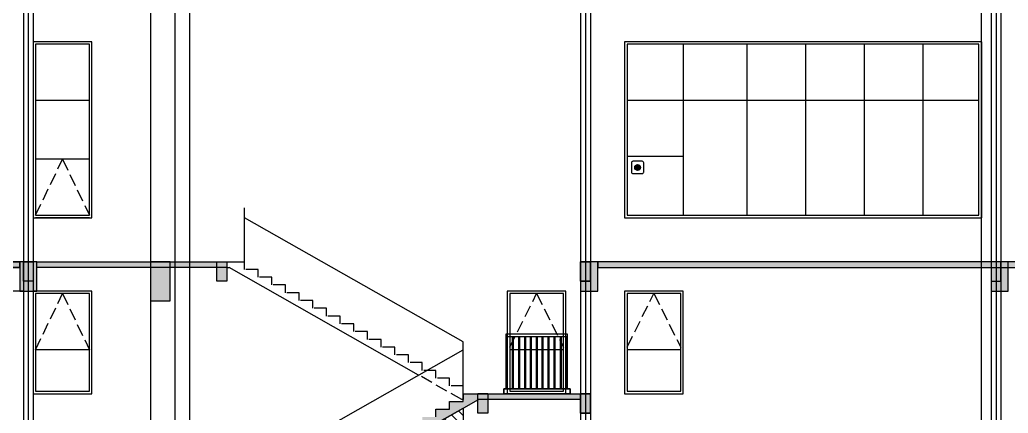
# Model space of a CAD drawing. Extents: x -737978 to 768813, y -372247 to 1140308.
# Drawn here: x -160901 to -140676, y -238629 to -230579 of the extents above; entities that cross this region are included whole.
import ezdxf

# ---------------------------------------------------------------- set-up
doc = ezdxf.new("R2010")
doc.units = 0
doc.header["$LTSCALE"] = 1000
doc.header["$MEASUREMENT"] = 0
doc.linetypes.add('DASH', pattern=[0.35, 0.25, -0.1])
doc.layers.get('0').update_dxf_attribs({"linetype": 'CONTINUOUS'})
for name, color, linetype in [('A-HATH', 8, 'CONTINUOUS'), ('A-WALL-GLAZ', 141, 'CONTINUOUS'), ('BORDER', 7, 'CONTINUOUS'), ('C-B', 7, 'CONTINUOUS'), ('J-COLU-梁柱', 30, 'CONTINUOUS'), ('J-ELEV-立面栏杆', 36, 'CONTINUOUS'), ('J-ELEV-立面门窗分格线', 155, 'CONTINUOUS'), ('PUB_HATCH', 8, 'CONTINUOUS'), ('S_E_STAIR', 4, 'CONTINUOUS')]:
    doc.layers.add(name, color=color, linetype=linetype)

# ---------------------------------------------------------------- blocks, each defined once
blk = doc.blocks.new('A$C035B0F65')
at = {"layer": 'PUB_HATCH'}
blk.add_hatch(color=256, dxfattribs=at).paths.add_polyline_path([(200, 400), (200, 0), (0, 0), (0, 400)])
at = {"layer": 'J-COLU-梁柱'}
blk.add_lwpolyline([(200, 400), (200, 0), (0, 0), (0, 400)], close=True, dxfattribs=at)
blk = doc.blocks.new('A$C74714C7F')
at = {"layer": 'PUB_HATCH'}
blk.add_hatch(color=256, dxfattribs=at).paths.add_polyline_path([(350, 800), (350, 200), (0, 200), (0, 800)])
at = {"layer": 'J-COLU-梁柱'}
blk.add_lwpolyline([(350, 800), (350, 200), (0, 200), (0, 800)], close=True, dxfattribs=at)
blk = doc.blocks.new('A$C46E66E59')
at = {"color": 8}
blk.add_lwpolyline([(0, 100), (1360, 100), (1360, 0), (0, 0)], close=True, dxfattribs=at)
at = {"layer": 'J-COLU-梁柱', "color": 8}
for p, q in [((1360, 100), (0, 100)), ((0, 100), (0, 0)), ((0, 0), (1360, 0)), ((1360, 0), (1360, 100))]:
    blk.add_line(p, q, dxfattribs=at)
at = {"layer": 'J-ELEV-立面栏杆', "color": 8}
for p, q in [((80, 1172), (80, 100)), ((190, 1172), (190, 100)), ((210, 1172), (210, 100)), ((320, 1172), (320, 100)), ((340, 1172), (340, 100)), ((440, 1172), (440, 100)), ((460, 1172), (460, 100)), ((560, 1172), (560, 100)), ((580, 1172), (580, 100)), ((680, 1172), (680, 100)), ((700, 1172), (700, 100)), ((800, 1172), (800, 100)), ((820, 1172), (820, 100)), ((920, 1172), (920, 100)), ((940, 1172), (940, 100)), ((1040, 1172), (1040, 100)), ((1060, 1172), (1060, 100)), ((1170, 1172), (1170, 100)), ((1190, 1172), (1190, 100)), ((1300, 1172), (1300, 100))]:
    blk.add_line(p, q, dxfattribs=at)
for points in [[(60, 100), (60, 1220), (1320, 1220), (1320, 100)], [(1320, 1172), (60, 1172)]]:
    blk.add_lwpolyline(points, dxfattribs=at)

msp = doc.modelspace()

# ---------------------------------------------------------------- hatches: boundary and pattern name
h = msp.add_hatch(color=8)
h.dxf.hatch_style = 1
edge = h.paths.add_edge_path()
edge.add_arc((-148259.3, -233599.6), 60, 0, 360)
at = {"layer": 'A-HATH'}
h = msp.add_hatch(dxfattribs=at)
h.set_pattern_fill('ANSI31', color=256, scale=100)
h.set_pattern_definition([(135, (-107977.87, -86083.05), (112.2532, 112.2532), [])])
h.paths.add_polyline_path([(-156306.4, -241048.2), (-151826.4, -238525.5), (-151826.4, -251728.8), (-156306.4, -251728.8)])
at = {"layer": 'C-B'}
h = msp.add_hatch(color=256, dxfattribs=at)
h.dxf.hatch_style = 1
h.paths.add_polyline_path([(-174976.4, -235128.8), (-174976.4, -235028.8), (-174426.4, -235028.8), (-174426.4, -235528.8), (-160901.4, -235528.8), (-160901.4, -235648.8), (-174626.4, -235648.8), (-174626.4, -235128.8)])
h = msp.add_hatch(color=256, dxfattribs=at)
h.dxf.hatch_style = 1
h.paths.add_polyline_path([(-160901.4, -235528.8), (-174626.4, -235528.8), (-174626.4, -235648.8), (-160901.4, -235648.8)])
h = msp.add_hatch(color=256, dxfattribs=at)
h.dxf.hatch_style = 1
h.paths.add_polyline_path([(-125426.4, -235528.8), (-149076.4, -235528.8), (-149076.4, -235648.8), (-125426.4, -235648.8)])
at = {"layer": 'PUB_HATCH'}
for points in [[(-160551.4, -235528.8), (-156666.4, -235528.8), (-156666.4, -235648.8), (-160551.4, -235648.8)], [(-158227.3, -235528.9), (-158227.3, -236328.9), (-157827.3, -236328.9), (-157827.3, -235528.9)], [(-149226.4, -238348.8), (-149226.4, -238228.8), (-151826.4, -238228.8), (-151826.4, -238348.8)], [(-156306.4, -240928.7), (-156306.4, -240769.9), (-156026.4, -240769.9), (-156026.4, -240611.1), (-155746.4, -240611.1), (-155746.4, -240452.2), (-155466.4, -240452.2), (-155466.4, -240293.4), (-155186.4, -240293.4), (-155186.4, -240134.6), (-154906.4, -240134.6), (-154906.4, -239975.8), (-154626.4, -239975.8), (-154626.4, -239817), (-154346.4, -239817), (-154346.4, -239658.1), (-154066.4, -239658.1), (-154066.4, -239499.3), (-153786.4, -239499.3), (-153786.4, -239340.5), (-153506.4, -239340.5), (-153506.4, -239181.7), (-153226.4, -239181.7), (-153226.4, -239022.9), (-152946.4, -239022.9), (-152946.4, -238864), (-152666.4, -238864), (-152666.4, -238705.2), (-152386.4, -238705.2), (-152386.4, -238546.4), (-152106.4, -238546.4), (-152106.4, -238387.6), (-151826.4, -238387.6), (-151826.4, -238348.8), (-151514.7, -238348.8), (-156274.7, -241048.7), (-156306.4, -241048.7)]]:
    msp.add_hatch(color=256, dxfattribs=at).paths.add_polyline_path(points)

# ---------------------------------------------------------------- linework, layer by layer
at = {"color": 8}
msp.add_lwpolyline([(-148384.3, -233504.6), (-148384.3, -233694.6, 0.4142136), (-148354.3, -233724.6), (-148164.3, -233724.6, 0.4142136), (-148134.3, -233694.6), (-148134.3, -233504.6, 0.4142136), (-148164.3, -233474.6), (-148354.3, -233474.6, 0.4142136)], format="xyb", close=True, dxfattribs=at)
msp.add_circle((-148259.3, -233599.6), 60, dxfattribs=at)
at = {"layer": 'A-WALL-GLAZ', "color": 8}
for points in [[(-159426.6, -231029.1), (-160626.6, -231029.1)], [(-141276.6, -231028.8), (-148526.6, -231028.8)], [(-148526.6, -231028.8), (-148526.6, -234628.8)], [(-141226.6, -231028.8), (-148526.6, -231028.8)], [(-147326.6, -231078.8), (-147326.6, -234578.8)], [(-146026.6, -231078.8), (-146026.6, -234578.8)], [(-144826.6, -231078.8), (-144826.6, -234578.8)], [(-143626.6, -231078.8), (-143626.6, -234578.8)], [(-142426.6, -231078.8), (-142426.6, -234578.8)], [(-141226.6, -231028.8), (-141226.6, -234628.8)], [(-159476.6, -232229.1), (-160576.6, -232229.1)], [(-141276.6, -232228.8), (-148476.6, -232228.8)], [(-147326.6, -233378.8), (-148476.6, -233378.8)], [(-159476.6, -233429.1), (-160576.6, -233429.1)], [(-159476.6, -234629.1), (-160576.6, -234629.1)], [(-159426.4, -236128.8), (-160626.4, -236128.8)], [(-149726.4, -236128.8), (-150926.4, -236128.8)], [(-147326.4, -236128.8), (-148526.4, -236128.8)], [(-159476.4, -237328.8), (-160576.4, -237328.8)], [(-149776.4, -237328.8), (-150876.4, -237328.8)], [(-147376.4, -237328.8), (-148476.4, -237328.8)]]:
    msp.add_lwpolyline(points, dxfattribs=at)
for points in [[(-159426.6, -231029.1), (-160626.6, -231029.1), (-160626.6, -234629.1), (-159426.6, -234629.1)], [(-159426.6, -231029.1), (-160626.6, -231029.1), (-160626.6, -234629.1), (-159426.6, -234629.1)], [(-159476.6, -231079.1), (-160576.6, -231079.1), (-160576.6, -234579.1), (-159476.6, -234579.1)], [(-141226.6, -231028.8), (-148526.6, -231028.8), (-148526.6, -234628.8), (-141226.6, -234628.8)], [(-141226.6, -231028.8), (-148526.6, -231028.8), (-148526.6, -234628.8), (-141226.6, -234628.8)], [(-141226.6, -231028.8), (-148526.6, -231028.8), (-148526.6, -234628.8), (-141226.6, -234628.8)], [(-141226.6, -231028.8), (-148526.6, -231028.8), (-148526.6, -234628.8), (-141226.6, -234628.8)], [(-141226.6, -231028.8), (-148526.6, -231028.8), (-148526.6, -234628.8), (-141226.6, -234628.8)], [(-141276.6, -231078.8), (-148476.6, -231078.8), (-148476.6, -234578.8), (-141276.6, -234578.8)], [(-159426.4, -236128.8), (-160626.4, -236128.8), (-160626.4, -238228.8), (-159426.4, -238228.8)], [(-159476.4, -236178.8), (-160576.4, -236178.8), (-160576.4, -238178.8), (-159476.4, -238178.8)], [(-149726.4, -236128.8), (-150926.4, -236128.8), (-150926.4, -238228.8), (-149726.4, -238228.8)], [(-149776.4, -236178.8), (-150876.4, -236178.8), (-150876.4, -238178.8), (-149776.4, -238178.8)], [(-147326.4, -236128.8), (-148526.4, -236128.8), (-148526.4, -238228.8), (-147326.4, -238228.8)], [(-147376.4, -236178.8), (-148476.4, -236178.8), (-148476.4, -238178.8), (-147376.4, -238178.8)]]:
    msp.add_lwpolyline(points, close=True, dxfattribs=at)
at = {"layer": 'BORDER', "color": 1}
for points in [[(-160726.4, -222290.4), (-160726.4, -257686.7)], [(-157726.4, -222290.4), (-157726.4, -257686.7)], [(-149326.4, -222290.4), (-149326.4, -257686.7)], [(-140926.4, -222290.4), (-140926.4, -257686.7)]]:
    msp.add_lwpolyline(points, dxfattribs=at)
at = {"layer": 'C-B', "color": 8}
for points in [[(-158226.4, -228328.8), (-158226.4, -256328.8)], [(-157426.4, -228328.8), (-157426.4, -256328.8)], [(-160826.4, -236128.8), (-188926.4, -236128.8)]]:
    msp.add_lwpolyline(points, dxfattribs=at)
at = {"layer": 'C-B'}
for points in [[(-149426.4, -228328.8), (-149426.4, -256628.8)], [(-149226.4, -228328.8), (-149226.4, -256628.8)], [(-141226.6, -240928.8), (-141226.6, -235528.8)]]:
    msp.add_lwpolyline(points, dxfattribs=at)
for points in [[(-160901.4, -235528.8), (-174626.4, -235528.8), (-174626.4, -235648.8), (-160901.4, -235648.8)], [(-156306.4, -241048.2), (-151826.4, -238525.5), (-151826.4, -251728.8), (-156306.4, -251728.8)]]:
    msp.add_lwpolyline(points, close=True, dxfattribs=at)
at = {"layer": 'J-COLU-梁柱'}
for p, q in [((-160626.4, -235529.2), (-160626.4, -235649.2)), ((-151826.4, -238387.6), (-151826.4, -238228.8)), ((-151826.4, -238228.8), (-151826.4, -238348.8)), ((-151826.4, -238228.8), (-149426.4, -238229.1)), ((-149426.4, -238229.1), (-149426.4, -238349.1)), ((-156274.7, -241048.7), (-151514.7, -238348.8)), ((-152106.4, -238546.4), (-152106.4, -238387.6)), ((-152106.4, -238387.6), (-151826.4, -238387.6)), ((-149426.4, -238349.1), (-151514.7, -238348.8)), ((-152386.4, -238705.2), (-152386.4, -238546.4)), ((-152386.4, -238546.4), (-152106.4, -238546.4))]:
    msp.add_line(p, q, dxfattribs=at)
for points in [[(-160826.4, -228328.8), (-160826.4, -256628.8)], [(-160626.4, -228328.8), (-160626.4, -256628.8)], [(-149426.4, -228328.8), (-149426.4, -256628.8)], [(-149226.4, -228328.8), (-149226.4, -256628.8)], [(-141226.6, -235528.8), (-141226.6, -228328.8)], [(-141026.4, -228328.8), (-141026.4, -256628.8)], [(-140826.4, -228328.8), (-140826.4, -256628.8)]]:
    msp.add_lwpolyline(points, dxfattribs=at)
for points in [[(-174976.4, -235128.8), (-174976.4, -235028.8), (-174426.4, -235028.8), (-174426.4, -235528.8), (-160901.4, -235528.8), (-160901.4, -235648.8), (-174626.4, -235648.8), (-174626.4, -235128.8)], [(-160551.4, -235528.8), (-156666.4, -235528.8), (-156666.4, -235648.8), (-160551.4, -235648.8)], [(-158227.3, -235528.9), (-158227.3, -236328.9), (-157827.3, -236328.9), (-157827.3, -235528.9)], [(-125426.4, -235528.8), (-149076.4, -235528.8), (-149076.4, -235648.8), (-125426.4, -235648.8)]]:
    msp.add_lwpolyline(points, close=True, dxfattribs=at)
at = {"layer": 'J-ELEV-立面门窗分格线', "color": 8, "linetype": 'DASH'}
for points in [[(-160576.4, -234579.1), (-160026.4, -233429.1), (-159476.4, -234579.1)], [(-160576.4, -237328.8), (-160026.4, -236178.8), (-159476.4, -237328.8)], [(-150876.4, -237278.8), (-150326.4, -236178.8), (-149776.4, -237278.8)], [(-148476.4, -237278.8), (-147926.4, -236178.8), (-147376.4, -237278.8)]]:
    msp.add_lwpolyline(points, dxfattribs=at)
at = {"layer": 'S_E_STAIR'}
for p, q in [((-151826.4, -237169.9), (-156306.4, -234628.8)), ((-152741.3, -237847.7), (-156618, -235648.8)), ((-151826.4, -238228.8), (-151826.4, -237169.9)), ((-156306.4, -239869.9), (-151826.4, -237328.8))]:
    msp.add_line(p, q, dxfattribs=at)
at = {"layer": 'S_E_STAIR', "linetype": 'DASH'}
for p, q in [((-156306.4, -235687.6), (-156306.4, -235528.8)), ((-156026.4, -235687.6), (-156306.4, -235687.6)), ((-156026.4, -235846.5), (-156026.4, -235687.6)), ((-155746.4, -235846.5), (-156026.4, -235846.5)), ((-155746.4, -236005.3), (-155746.4, -235846.5)), ((-155466.4, -236005.3), (-155746.4, -236005.3)), ((-155466.4, -236164.1), (-155466.4, -236005.3)), ((-155186.4, -236164.1), (-155466.4, -236164.1)), ((-155186.4, -236322.9), (-155186.4, -236164.1)), ((-154906.4, -236322.9), (-155186.4, -236322.9)), ((-154906.4, -236481.7), (-154906.4, -236322.9)), ((-154626.4, -236481.7), (-154906.4, -236481.7)), ((-154626.4, -236640.6), (-154626.4, -236481.7)), ((-154346.4, -236640.6), (-154626.4, -236640.6)), ((-154346.4, -236799.4), (-154346.4, -236640.6)), ((-154066.4, -236799.4), (-154346.4, -236799.4)), ((-154066.4, -236958.2), (-154066.4, -236799.4)), ((-153786.4, -236958.2), (-154066.4, -236958.2)), ((-153786.4, -237117), (-153786.4, -236958.2)), ((-153506.4, -237117), (-153786.4, -237117)), ((-153506.4, -237275.8), (-153506.4, -237117)), ((-153226.4, -237275.8), (-153506.4, -237275.8)), ((-153226.4, -237434.7), (-153226.4, -237275.8)), ((-152946.4, -237434.7), (-153226.4, -237434.7)), ((-152946.4, -237593.5), (-152946.4, -237434.7)), ((-152666.4, -237593.5), (-152946.4, -237593.5)), ((-152666.4, -237752.3), (-152666.4, -237593.5)), ((-152386.4, -237752.3), (-152666.4, -237752.3)), ((-152386.4, -237911.1), (-152386.4, -237752.3)), ((-151858, -238348.8), (-152741.3, -237847.7)), ((-152106.4, -237911.1), (-152386.4, -237911.1)), ((-152106.4, -238069.9), (-152106.4, -237911.1)), ((-151826.4, -238069.9), (-152106.4, -238069.9)), ((-151826.4, -238228.8), (-151826.4, -238069.9)), ((-151826.4, -238348.8), (-151858, -238348.8))]:
    msp.add_line(p, q, dxfattribs=at)
at = {"layer": 'S_E_STAIR'}
for points in [[(-156306.4, -235528.8), (-156306.4, -234428.8)], [(-156666.4, -235528.7), (-156306.4, -235528.8)], [(-156666.4, -235648.8), (-156618, -235648.8)]]:
    msp.add_lwpolyline(points, dxfattribs=at)

# ---------------------------------------------------------------- block references
at = {"layer": 'J-COLU-梁柱', "xscale": -1}
for name, p in [('A$C74714C7F', (-160551.4, -236328.8)), ('A$C035B0F65', (-149226.4, -235928.8)), ('A$C74714C7F', (-149076.4, -236328.8)), ('A$C035B0F65', (-140826.4, -235928.8)), ('A$C74714C7F', (-140676.4, -236328.8)), ('A$C46E66E59', (-149636.3, -238228.9)), ('A$C035B0F65', (-149226.4, -238628.8))]:
    msp.add_blockref(name, p, dxfattribs=at)
at = {"layer": 'J-COLU-梁柱'}
for p in [(-160826.4, -235928.8), (-156866.4, -235928.7), (-149426.4, -235928.8), (-151526.4, -238628.4), (-149426.4, -238628.8)]:
    msp.add_blockref('A$C035B0F65', p, dxfattribs=at)

doc.saveas('drawing.dxf')
